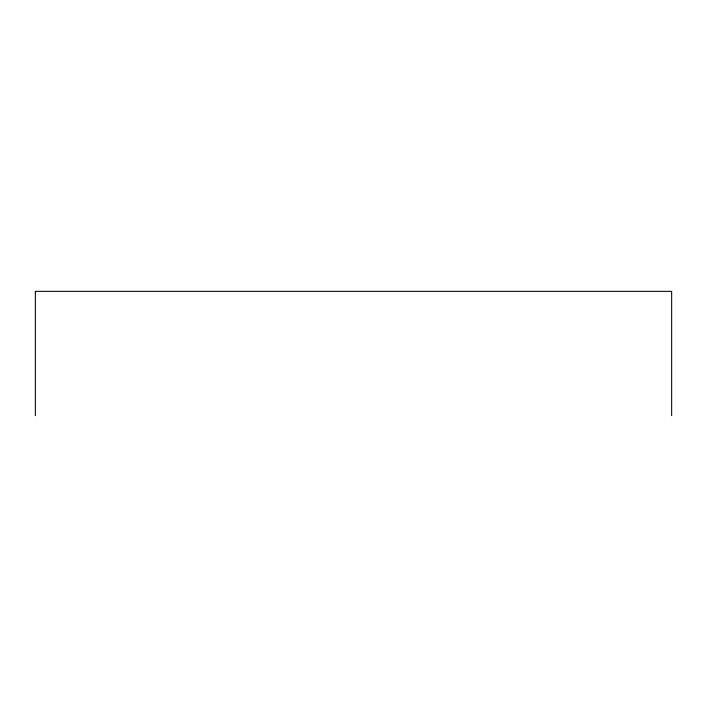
<?xml version="1.0" encoding="UTF-8"?>
<svg xmlns="http://www.w3.org/2000/svg" width="707" height="707" viewBox="0 0 707 707"><rect width="100%" height="100%" fill="white"/><g stroke="black" fill="none" stroke-linecap="round" stroke-linejoin="round"><path stroke-width="1.06" d="M671.65 415.645L671.65 291.355L35.35 291.355L35.35 415.645"/></g></svg>
